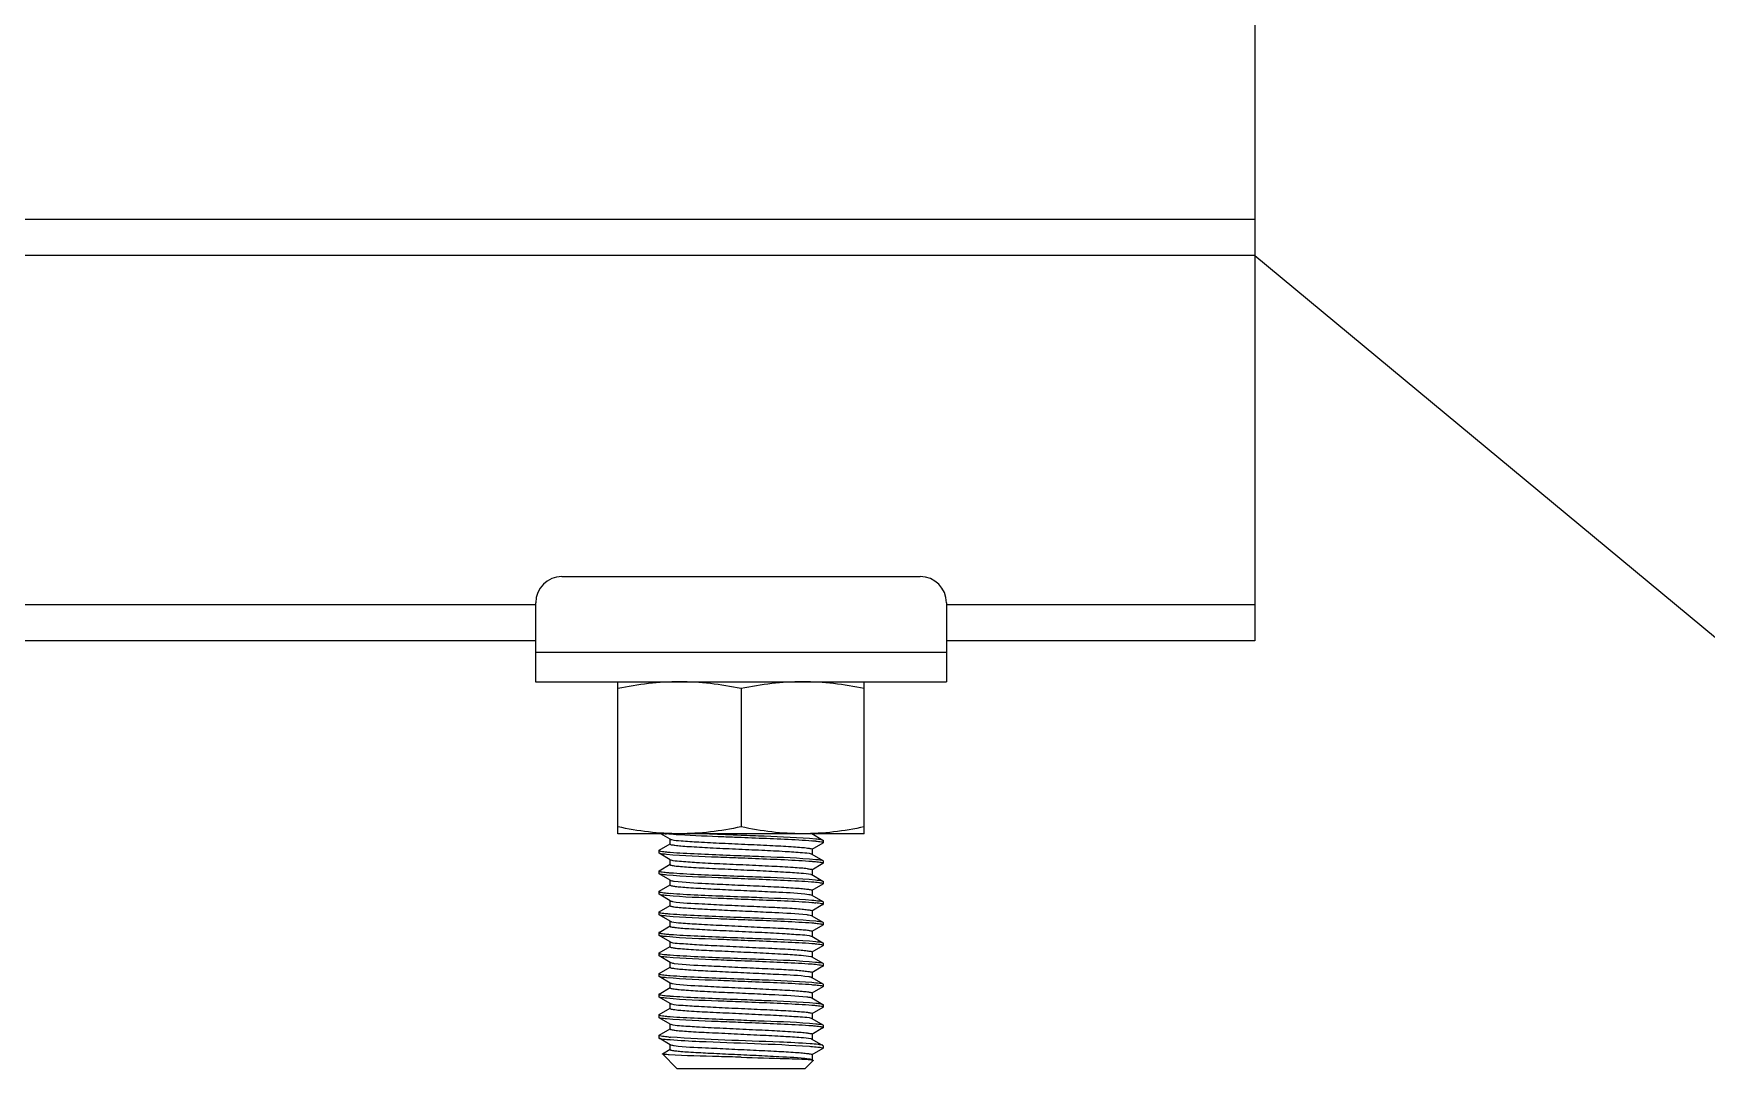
# Model space of a CAD drawing. Extents: x 27938 to 1042331, y -235042 to 1535213.
# Drawn here: x 730386 to 731718, y 751471 to 752295 of the extents above; entities that cross this region are included whole.
import ezdxf

# ---------------------------------------------------------------- set-up
doc = ezdxf.new("R2010")
doc.units = 0
doc.header["$LTSCALE"] = 1000
doc.header["$MEASUREMENT"] = 0
doc.styles.get("Standard").update_dxf_attribs({"font": 'gbenor.shx', "bigfont": 'gbcbig.shx'})
doc.dimstyles.get("Standard").update_dxf_attribs({"dimtxt": 0.18, "dimasz": 0.18, "dimexe": 0.18, "dimexo": 0.0625, "dimgap": 0.09, "dimtad": 0, "dimtih": 1, "dimtoh": 1, "dimdec": 4, "dimzin": 0, "dimdsep": 46, "dimtxsty": 'Standard', "dimcen": 0.09, "dimadec": 0, "dimazin": 0, "dimtfac": 1, "dimtdec": 4, "dimtofl": 0, "dimtmove": 0, "dimatfit": 3, "dimfxl": 1, "dimtolj": 1, "dimtzin": 0, "dimarcsym": 0})

msp = doc.modelspace()

# ---------------------------------------------------------------- linework, layer by layer
at = {"color": 7}
msp.add_line((731358.1, 752454), (731358.1, 751812), dxfattribs=at)
for p, q in [((731358.1, 752147.3), (724601, 752147.3)), ((731358.1, 752118.7), (724601, 752118.7)), ((730806.3, 751863), (731091.7, 751863)), ((730785.4, 751840.6), (725173.4, 751840.6)), ((730785.4, 751842.2), (730785.4, 751779.3)), ((731112.5, 751842.2), (731112.5, 751779.3)), ((731358.1, 751840.6), (731112.5, 751840.6)), ((730785.4, 751812), (725173.4, 751812)), ((731358.1, 751812), (731112.5, 751812)), ((730785.4, 751802.8), (731112.5, 751802.8)), ((730785.4, 751779.3), (731112.5, 751779.3)), ((730850.9, 751658.3), (730850.9, 751779.3)), ((730949, 751773.8), (730949, 751663.8)), ((731047.1, 751658.3), (731047.1, 751779.3)), ((731047.1, 751658.3), (730850.9, 751658.3)), ((730892.6, 751654), (730885.2, 751658.3)), ((730892.4, 751650.1), (730892.4, 751654.2)), ((731005.4, 751658.5), (731014.2, 751653.3)), ((731014.2, 751653.3), (731014.4, 751653.2)), ((731014.4, 751653.2), (731014.4, 751651.1)), ((730883.7, 751645.2), (730883.6, 751645)), ((730883.6, 751645), (730883.6, 751642.9)), ((730883.7, 751642.8), (730883.6, 751642.9)), ((730883.7, 751645.2), (730892.6, 751650.3)), ((730892.6, 751637.6), (730883.7, 751642.8)), ((731014.2, 751650.9), (731005.4, 751645.8)), ((731005.4, 751642.1), (731014.2, 751637)), ((731005.5, 751646), (731005.5, 751641.9)), ((731014.2, 751650.9), (731014.4, 751651.1)), ((730883.7, 751628.8), (730883.6, 751628.6)), ((730883.6, 751628.6), (730883.6, 751626.6)), ((730883.7, 751626.4), (730883.6, 751626.6)), ((730883.7, 751628.8), (730892.6, 751634)), ((730892.6, 751621.3), (730883.7, 751626.4)), ((730892.4, 751633.7), (730892.4, 751637.8)), ((730892.6, 751637.6), (730892.9, 751637.5)), ((731014.2, 751634.6), (731005.4, 751629.4)), ((731005.4, 751625.8), (731014.2, 751620.6)), ((731005.5, 751629.7), (731005.5, 751625.6)), ((731014.2, 751637), (731014.4, 751636.8)), ((731014.2, 751634.6), (731014.4, 751634.8)), ((731014.4, 751636.8), (731014.4, 751634.8)), ((730883.7, 751612.5), (730883.6, 751612.3)), ((730883.6, 751612.3), (730883.6, 751610.2)), ((730883.7, 751612.5), (730892.6, 751617.6)), ((730892.4, 751617.4), (730892.4, 751621.5)), ((731005.5, 751619.8), (731005.1, 751619.8)), ((731014.2, 751618.2), (731005.4, 751613.1)), ((731005.5, 751613.3), (731005.5, 751609.2)), ((731014.2, 751620.6), (731014.4, 751620.5)), ((731014.2, 751618.2), (731014.4, 751618.4)), ((731014.4, 751620.5), (731014.4, 751618.4)), ((730883.7, 751610.1), (730883.6, 751610.2)), ((730892.6, 751604.9), (730883.7, 751610.1)), ((730883.7, 751596.1), (730892.6, 751601.2)), ((730892.4, 751601), (730892.4, 751605.1)), ((731005.4, 751609.4), (731014.2, 751604.3)), ((731014.2, 751601.9), (731005.4, 751596.7)), ((731014.2, 751604.3), (731014.4, 751604.1)), ((731014.2, 751601.9), (731014.4, 751602.1)), ((731014.4, 751604.1), (731014.4, 751602.1)), ((730883.7, 751596.1), (730883.6, 751595.9)), ((730883.6, 751595.9), (730883.6, 751593.9)), ((730883.7, 751593.7), (730883.6, 751593.9)), ((730892.6, 751588.6), (730883.7, 751593.7)), ((730892.4, 751584.7), (730892.4, 751588.8)), ((731005.1, 751593.2), (731005.4, 751593.1)), ((731005.4, 751593.1), (731014.2, 751587.9)), ((731014.2, 751585.5), (731005.4, 751580.4)), ((731005.5, 751596.9), (731005.5, 751592.9)), ((731014.2, 751587.9), (731014.4, 751587.7)), ((731014.2, 751585.5), (731014.4, 751585.7)), ((731014.4, 751587.7), (731014.4, 751585.7)), ((730883.7, 751579.7), (730883.6, 751579.6)), ((730883.6, 751579.6), (730883.6, 751577.5)), ((730883.7, 751577.3), (730883.6, 751577.5)), ((730883.7, 751579.7), (730892.6, 751584.9)), ((730892.6, 751572.2), (730883.7, 751577.3)), ((730892.4, 751568.3), (730892.4, 751572.4)), ((730892.6, 751572.2), (730892.9, 751572.1)), ((731005.4, 751576.7), (731014.2, 751571.6)), ((731005.5, 751580.6), (731005.5, 751576.5)), ((730883.7, 751563.4), (730883.6, 751563.2)), ((730883.6, 751563.2), (730883.6, 751561.2)), ((730883.7, 751561), (730883.6, 751561.2)), ((730883.7, 751563.4), (730892.6, 751568.5)), ((730892.6, 751555.9), (730883.7, 751561)), ((731014.2, 751569.2), (731005.4, 751564)), ((731005.4, 751560.4), (731014.2, 751555.2)), ((731005.5, 751564.2), (731005.5, 751560.1)), ((731014.2, 751571.6), (731014.4, 751571.4)), ((731014.2, 751569.2), (731014.4, 751569.3)), ((731014.4, 751571.4), (731014.4, 751569.3)), ((730883.7, 751547), (730883.6, 751546.9)), ((730883.6, 751546.9), (730883.6, 751544.8)), ((730883.7, 751547), (730892.6, 751552.2)), ((730892.4, 751552), (730892.4, 751556.1)), ((731005.5, 751554.4), (731005.1, 751554.4)), ((731014.2, 751552.8), (731005.4, 751547.7)), ((731005.5, 751547.9), (731005.5, 751543.8)), ((731014.2, 751555.2), (731014.4, 751555)), ((731014.2, 751552.8), (731014.4, 751553)), ((731014.4, 751555), (731014.4, 751553)), ((730883.7, 751544.6), (730883.6, 751544.8)), ((730892.6, 751539.5), (730883.7, 751544.6)), ((730883.7, 751530.7), (730892.6, 751535.8)), ((730892.4, 751535.6), (730892.4, 751539.7)), ((731005.4, 751544), (731014.2, 751538.9)), ((731014.2, 751536.5), (731005.4, 751531.3)), ((731014.2, 751538.9), (731014.4, 751538.7)), ((731014.2, 751536.5), (731014.4, 751536.6)), ((731014.4, 751538.7), (731014.4, 751536.6)), ((730883.7, 751530.7), (730883.6, 751530.5)), ((730883.6, 751530.5), (730883.6, 751528.5)), ((730883.7, 751528.3), (730883.6, 751528.5)), ((730892.6, 751523.1), (730883.7, 751528.3)), ((730883.7, 751514.3), (730892.6, 751519.5)), ((730892.4, 751519.3), (730892.4, 751523.3)), ((731005.1, 751527.8), (731005.4, 751527.6)), ((731005.4, 751527.6), (731014.2, 751522.5)), ((731014.2, 751520.1), (731005.4, 751515)), ((731005.5, 751531.5), (731005.5, 751527.4)), ((731014.2, 751522.5), (731014.4, 751522.3)), ((731014.2, 751520.1), (731014.4, 751520.3)), ((731014.4, 751522.3), (731014.4, 751520.3)), ((730883.7, 751514.3), (730883.6, 751514.1)), ((730883.6, 751514.1), (730883.6, 751512.1)), ((730883.7, 751511.9), (730883.6, 751512.1)), ((730892.6, 751506.8), (730883.7, 751511.9)), ((730892.4, 751502.9), (730892.4, 751507)), ((730892.6, 751506.8), (730892.9, 751506.6)), ((731005.4, 751511.3), (731014.2, 751506.1)), ((731005.5, 751515.2), (731005.5, 751511.1)), ((731014.2, 751506.1), (731014.4, 751506)), ((731014.4, 751506), (731014.4, 751503.9)), ((730883.6, 751497.8), (730883.7, 751498)), ((730883.6, 751497.8), (730883.6, 751495.7)), ((730883.6, 751495.7), (730883.7, 751495.6)), ((730883.7, 751498), (730892.6, 751503.1)), ((730892.6, 751490.4), (730883.7, 751495.6)), ((730884.2, 751497.4), (730883.9, 751497.5)), ((731014.2, 751503.7), (731005.4, 751498.6)), ((731005.4, 751494.9), (731014.2, 751489.8)), ((731005.5, 751498.8), (731005.5, 751494.7)), ((731014.2, 751503.7), (731014.4, 751503.9)), ((730886.3, 751483.1), (730892.6, 751486.8)), ((730886.3, 751483), (730886.3, 751483.1)), ((730897.9, 751471.4), (730886.3, 751483)), ((730892.4, 751486.5), (730892.4, 751490.6)), ((731014.2, 751487.4), (731005.4, 751482.3)), ((731005.5, 751482.5), (731005.5, 751478.4)), ((731014.4, 751489.6), (731014.2, 751489.8)), ((731014.2, 751487.4), (731014.4, 751487.6)), ((731014.4, 751489.6), (731014.4, 751487.6)), ((730897.9, 751471.4), (731000.1, 751471.4)), ((731000.1, 751471.4), (731006.5, 751477.8)), ((731004.9, 751478.3), (731005.7, 751478.1)), ((731006.4, 751478), (731006.5, 751477.8))]:
    msp.add_line(p, q)
for centre, radius, start, end in [((730806.3, 751842.2), 20.8, 90, 180), ((731091.7, 751842.2), 20.8, 0, 90), ((730900.8, 751776.2), 118.5, 264.0812, 264.633), ((731248.9, 759310.3), 7658.9, 267.56828, 267.75562), ((730991.4, 751472.3), 180.8, 84.5776, 85.5479), ((730907, 751829), 186, 264.6627, 265.5428), ((730906.8, 751810.2), 183.5, 264.6243, 265.5438), ((730894.2, 751641.1), 3.78, 250.9561, 252.0907), ((731002.4, 751617.5), 8.78, 75.6696, 76.5396), ((730991.1, 751451.6), 185.1, 84.6498, 85.5433), ((730907.3, 751800.3), 190, 264.7268, 265.5405), ((730991.5, 751424.5), 179.4, 84.5514, 85.5534), ((730906.9, 751779.5), 185.5, 264.6569, 265.5429), ((730991.4, 751406.9), 180.8, 84.5776, 85.5479), ((730907, 751763.6), 186, 264.6627, 265.5428), ((730894.2, 751575.6), 3.78, 250.9561, 252.0907), ((730906.8, 751744.8), 183.5, 264.6243, 265.5438), ((731002.4, 751552.1), 8.78, 75.6696, 76.5396), ((730991.1, 751386.2), 185.1, 84.6498, 85.5433), ((730907.3, 751734.9), 190, 264.7268, 265.5405), ((730991.5, 751359.1), 179.4, 84.5514, 85.5534), ((730906.9, 751714.1), 185.5, 264.6569, 265.5429), ((730991.4, 751341.4), 180.8, 84.5776, 85.5479), ((730907, 751698.2), 186, 264.6627, 265.5428), ((730894.2, 751510.2), 3.78, 250.9561, 252.0907), ((730991.1, 751320.8), 185.1, 84.6498, 85.5433), ((730910, 751716.9), 223.2, 265.186, 265.5314), ((730910.5, 751724.5), 228.8, 265.24, 265.547), ((731002.4, 751486.7), 8.78, 75.6696, 76.5396)]:
    msp.add_arc(centre, radius, start, end)
for points, knots in [([(730899.9, 751779.3), (730891.7, 751779.3), (730875.2, 751778.3), (730858.9, 751775.5), (730850.9, 751773.8)], [0, 0, 0, 0, 0.499234, 1, 1, 1, 1]), ([(730949, 751773.8), (730940.9, 751775.5), (730924.6, 751778.3), (730908.1, 751779.3), (730899.9, 751779.3)], [0, 0, 0, 0, 0.500766, 1, 1, 1, 1]), ([(730998, 751779.3), (730989.8, 751779.3), (730973.3, 751778.3), (730957.1, 751775.5), (730949, 751773.8)], [0, 0, 0, 0, 0.499234, 1, 1, 1, 1]), ([(731047.1, 751773.8), (731039, 751775.5), (731022.8, 751778.3), (731006.3, 751779.3), (730998, 751779.3)], [0, 0, 0, 0, 0.500766, 1, 1, 1, 1]), ([(730899.9, 751658.3), (730891.7, 751658.3), (730875.2, 751659.3), (730858.9, 751662.1), (730850.9, 751663.8)], [0, 0, 0, 0, 0.499234, 1, 1, 1, 1]), ([(730899.7, 751657.4), (730898.8, 751657.5), (730895.4, 751657.7), (730892.1, 751657.9), (730889.7, 751658.2)], [0, 0, 0, 0, 0.289844, 1, 1, 1, 1]), ([(730892.6, 751654), (730892.7, 751653.9), (730893, 751653.8), (730893.3, 751653.7), (730893.5, 751653.7)], [0, 0, 0, 0, 0.406881, 1, 1, 1, 1]), ([(730893.5, 751653.7), (730896, 751653.1), (730903.3, 751652.6), (730916.7, 751651.6), (730934.5, 751650.8), (730954.2, 751649.9), (730973.2, 751649), (730987.5, 751648.2), (730996.5, 751647.5), (731001.4, 751647.1), (731003.7, 751646.6), (731005.5, 751646.4), (731005.5, 751646)], [0, 0, 0, 0, 0.068576, 0.194029, 0.359725, 0.543506, 0.720761, 0.867753, 0.923531, 0.964877, 0.99049, 1, 1, 1, 1]), ([(730949, 751655.2), (730944.4, 751655.4), (730928, 751656.1), (730911.5, 751656.7), (730899.7, 751657.4)], [0, 0, 0, 0, 0.280726, 1, 1, 1, 1]), ([(730949, 751663.8), (730940.9, 751662.1), (730924.6, 751659.3), (730908.1, 751658.3), (730899.9, 751658.3)], [0, 0, 0, 0, 0.500766, 1, 1, 1, 1]), ([(730998, 751658.3), (730989.8, 751658.3), (730973.3, 751659.3), (730957.1, 751662.1), (730949, 751663.8)], [0, 0, 0, 0, 0.499234, 1, 1, 1, 1]), ([(730949, 751657.3), (730955.1, 751657), (730975, 751656.2), (730994.9, 751655.6), (731008.6, 751654.3)], [0, 0, 0, 0, 0.309919, 1, 1, 1, 1]), ([(731005.4, 751652.5), (731002, 751652.8), (730983.2, 751653.9), (730964.3, 751654.6), (730949, 751655.2)], [0, 0, 0, 0, 0.184493, 1, 1, 1, 1]), ([(731047.1, 751663.8), (731039, 751662.1), (731022.8, 751659.3), (731006.3, 751658.3), (730998, 751658.3)], [0, 0, 0, 0, 0.500766, 1, 1, 1, 1]), ([(731013.7, 751651.5), (731013.5, 751651.6), (731011.7, 751651.9), (731010, 751652.1), (731008.5, 751652.2)], [0, 0, 0, 0, 0.160696, 1, 1, 1, 1]), ([(731008.6, 751654.3), (731009.3, 751654.2), (731011.2, 751653.9), (731013.2, 751653.9), (731014.2, 751653.3)], [0, 0, 0, 0, 0.378482, 1, 1, 1, 1]), ([(730883.6, 751645), (730883.6, 751644.9), (730883.9, 751644.7), (730884.1, 751644.6), (730884.3, 751644.6)], [0, 0, 0, 0, 0.314295, 1, 1, 1, 1]), ([(730889.6, 751641.8), (730888.8, 751641.9), (730886.9, 751642.2), (730884.8, 751642.1), (730883.7, 751642.8)], [0, 0, 0, 0, 0.379133, 1, 1, 1, 1]), ([(730884.3, 751644.6), (730884.6, 751644.5), (730886.4, 751644.2), (730888.2, 751644), (730889.7, 751643.9)], [0, 0, 0, 0, 0.163341, 1, 1, 1, 1]), ([(730949, 751638.9), (730942.9, 751639.1), (730923.1, 751639.9), (730903.2, 751640.5), (730889.6, 751641.8)], [0, 0, 0, 0, 0.309073, 1, 1, 1, 1]), ([(730892.4, 751650.1), (730892.4, 751649.7), (730894.3, 751649.5), (730896.7, 751649), (730901.7, 751648.6), (730910.9, 751647.9), (730925.5, 751647.1), (730944.8, 751646.2), (730964.7, 751645.3), (730982.5, 751644.5), (730995.6, 751643.4), (731002.6, 751643), (731004.9, 751642.3)], [0, 0, 0, 0, 0.009703, 0.035887, 0.07813, 0.135078, 0.284815, 0.464601, 0.649729, 0.81476, 0.937049, 1, 1, 1, 1]), ([(730892.5, 751643.6), (730896, 751643.3), (730914.8, 751642.2), (730933.6, 751641.5), (730949, 751640.9)], [0, 0, 0, 0, 0.184553, 1, 1, 1, 1]), ([(730949, 751640.9), (730955.1, 751640.7), (730975, 751639.8), (730994.8, 751639.2), (731008.5, 751637.9)], [0, 0, 0, 0, 0.309586, 1, 1, 1, 1]), ([(731005.4, 751636.1), (731002, 751636.4), (730983.2, 751637.6), (730964.3, 751638.2), (730949, 751638.9)], [0, 0, 0, 0, 0.184541, 1, 1, 1, 1]), ([(731004.9, 751642.3), (731005, 751642.3), (731005.1, 751642.2), (731005.3, 751642.2), (731005.4, 751642.1)], [0, 0, 0, 0, 0.569522, 1, 1, 1, 1]), ([(731014.4, 751651.1), (731014.4, 751651.2), (731014.1, 751651.4), (731013.9, 751651.4), (731013.7, 751651.5)], [0, 0, 0, 0, 0.318595, 1, 1, 1, 1]), ([(730883.6, 751628.6), (730883.6, 751628.6), (730883.8, 751628.4), (730884, 751628.3), (730884.2, 751628.3)], [0, 0, 0, 0, 0.319254, 1, 1, 1, 1]), ([(730889.9, 751625.4), (730889.1, 751625.5), (730887, 751625.8), (730884.8, 751625.8), (730883.7, 751626.4)], [0, 0, 0, 0, 0.380051, 1, 1, 1, 1]), ([(730884.2, 751628.3), (730884.5, 751628.2), (730886.3, 751627.8), (730888.1, 751627.7), (730889.6, 751627.5)], [0, 0, 0, 0, 0.159053, 1, 1, 1, 1]), ([(730949, 751622.5), (730942.9, 751622.7), (730923.2, 751623.6), (730903.5, 751624.2), (730889.9, 751625.4)], [0, 0, 0, 0, 0.307895, 1, 1, 1, 1]), ([(730892.4, 751633.7), (730892.4, 751633.4), (730894.3, 751633.2), (730896.6, 751632.6), (730901.5, 751632.3), (730910.4, 751631.5), (730924.8, 751630.8), (730943.8, 751629.9), (730963.5, 751629), (730981.3, 751628.1), (730994.7, 751627.2), (731002, 751626.7), (731004.5, 751626.1)], [0, 0, 0, 0, 0.009517, 0.035128, 0.076492, 0.132277, 0.279305, 0.456588, 0.640385, 0.806077, 0.931494, 1, 1, 1, 1]), ([(730892.5, 751627.3), (730896, 751627), (730914.8, 751625.8), (730933.6, 751625.2), (730949, 751624.5)], [0, 0, 0, 0, 0.184509, 1, 1, 1, 1]), ([(730893, 751637.5), (730895.2, 751636.8), (730902.1, 751636.4), (730915.1, 751635.3), (730932.9, 751634.5), (730952.8, 751633.6), (730972.2, 751632.7), (730987, 751631.9), (730996.2, 751631.2), (731001.2, 751630.8), (731003.6, 751630.2), (731005.5, 751630), (731005.5, 751629.7)], [0, 0, 0, 0, 0.061098, 0.182334, 0.347135, 0.532706, 0.713328, 0.863975, 0.921317, 0.963856, 0.990226, 1, 1, 1, 1]), ([(731004.6, 751626), (731004.8, 751626), (731005, 751625.9), (731005.3, 751625.8), (731005.4, 751625.8)], [0, 0, 0, 0, 0.585672, 1, 1, 1, 1]), ([(731013.7, 751635.2), (731013.4, 751635.2), (731011.6, 751635.6), (731009.8, 751635.8), (731008.3, 751635.9)], [0, 0, 0, 0, 0.16229, 1, 1, 1, 1]), ([(731008.5, 751637.9), (731009.2, 751637.9), (731011.1, 751637.6), (731013.2, 751637.6), (731014.2, 751637)], [0, 0, 0, 0, 0.378727, 1, 1, 1, 1]), ([(731014.4, 751634.8), (731014.4, 751634.9), (731014.1, 751635), (731013.9, 751635.1), (731013.7, 751635.2)], [0, 0, 0, 0, 0.315177, 1, 1, 1, 1]), ([(730883.6, 751612.3), (730883.6, 751612.2), (730883.9, 751612), (730884.1, 751611.9), (730884.3, 751611.9)], [0, 0, 0, 0, 0.312916, 1, 1, 1, 1]), ([(730884.3, 751611.9), (730884.6, 751611.8), (730886.5, 751611.4), (730888.3, 751611.3), (730889.9, 751611.1)], [0, 0, 0, 0, 0.163149, 1, 1, 1, 1]), ([(730892.4, 751617.4), (730892.4, 751617.4), (730892.4, 751617.3), (730892.4, 751617.3), (730892.5, 751617.3)], [0, 0, 0, 0, 0.463467, 1, 1, 1, 1]), ([(730892.5, 751617.3), (730892.7, 751617), (730894.3, 751616.8), (730897.1, 751616.2), (730901.6, 751615.9), (730910.3, 751615.2), (730923.7, 751614.5), (730941.6, 751613.6), (730960.5, 751612.8), (730981, 751611.7), (730995, 751611.2), (731002.8, 751610)], [0, 0, 0, 0, 0.011937, 0.038615, 0.07957, 0.133598, 0.274096, 0.443272, 0.620779, 0.785256, 1, 1, 1, 1]), ([(730892.6, 751621.3), (730892.7, 751621.2), (730893.8, 751620.8), (730894.9, 751620.7), (730895.8, 751620.6)], [0, 0, 0, 0, 0.140461, 1, 1, 1, 1]), ([(730895.8, 751620.6), (730904.1, 751619.5), (730918.6, 751618.9), (730939.5, 751617.8), (730958.4, 751617), (730976.1, 751616.1), (730989.3, 751615.4), (730997.4, 751614.7), (731001.8, 751614.3), (731003.9, 751613.9), (731005.5, 751613.6), (731005.5, 751613.3)], [0, 0, 0, 0, 0.226556, 0.394464, 0.573122, 0.741029, 0.877994, 0.929534, 0.967621, 0.99116, 1, 1, 1, 1]), ([(730949, 751624.5), (730955.1, 751624.3), (730974.9, 751623.5), (730994.7, 751622.9), (731008.3, 751621.6)], [0, 0, 0, 0, 0.308784, 1, 1, 1, 1]), ([(731005.1, 751619.8), (731001.6, 751620.1), (730982.9, 751621.2), (730964.2, 751621.9), (730949, 751622.5)], [0, 0, 0, 0, 0.186017, 1, 1, 1, 1]), ([(731012.1, 751619.1), (731011.7, 751619.2), (731009.5, 751619.5), (731007.3, 751619.6), (731005.5, 751619.8)], [0, 0, 0, 0, 0.190958, 1, 1, 1, 1]), ([(731008.3, 751621.6), (731009.1, 751621.5), (731011, 751621.2), (731013.2, 751621.3), (731014.2, 751620.6)], [0, 0, 0, 0, 0.379378, 1, 1, 1, 1]), ([(731014.4, 751618.4), (731014.4, 751618.5), (731013.6, 751619), (731012.9, 751619), (731012.1, 751619.1)], [0, 0, 0, 0, 0.092798, 1, 1, 1, 1]), ([(730889.7, 751609.1), (730888.9, 751609.2), (730886.9, 751609.4), (730884.8, 751609.4), (730883.7, 751610.1)], [0, 0, 0, 0, 0.379419, 1, 1, 1, 1]), ([(730949, 751606.1), (730942.9, 751606.4), (730923.1, 751607.2), (730903.3, 751607.8), (730889.7, 751609.1)], [0, 0, 0, 0, 0.308711, 1, 1, 1, 1]), ([(730892.4, 751601), (730892.4, 751600.7), (730894, 751600.5), (730896.1, 751600), (730900.3, 751599.6), (730908.3, 751599), (730921.1, 751598.3), (730938.5, 751597.4), (730957.1, 751596.6), (730978.2, 751595.5), (730992.9, 751594.9), (731001.3, 751593.9)], [0, 0, 0, 0, 0.008683, 0.031763, 0.069103, 0.119686, 0.254361, 0.420111, 0.597552, 0.765912, 1, 1, 1, 1]), ([(730892.5, 751610.9), (730896, 751610.6), (730914.8, 751609.5), (730933.6, 751608.8), (730949, 751608.2)], [0, 0, 0, 0, 0.184619, 1, 1, 1, 1]), ([(730892.6, 751604.9), (730892.8, 751604.8), (730893.4, 751604.6), (730894.1, 751604.5), (730894.5, 751604.4)], [0, 0, 0, 0, 0.374139, 1, 1, 1, 1]), ([(730894.5, 751604.4), (730902.2, 751603.1), (730916.3, 751602.7), (730937, 751601.5), (730956.3, 751600.7), (730974.7, 751599.8), (730988.4, 751599.1), (730997, 751598.4), (731001.6, 751598), (731003.8, 751597.5), (731005.5, 751597.3), (731005.5, 751596.9)], [0, 0, 0, 0, 0.210773, 0.377666, 0.558838, 0.731273, 0.873076, 0.926648, 0.966309, 0.990838, 1, 1, 1, 1]), ([(730949, 751608.2), (730954.6, 751608), (730973.4, 751607.2), (730992.2, 751606.5), (731005.3, 751605.5)], [0, 0, 0, 0, 0.297814, 1, 1, 1, 1]), ([(731005.4, 751603.4), (731002, 751603.7), (730983.2, 751604.8), (730964.3, 751605.5), (730949, 751606.1)], [0, 0, 0, 0, 0.184504, 1, 1, 1, 1]), ([(731002.8, 751610), (731003.2, 751610), (731004, 751609.8), (731004.9, 751609.7), (731005.4, 751609.4)], [0, 0, 0, 0, 0.353551, 1, 1, 1, 1]), ([(731005.3, 751605.5), (731007.4, 751605.3), (731010.3, 751604.9), (731013.4, 751604.8), (731014.2, 751604.3)], [0, 0, 0, 0, 0.683777, 1, 1, 1, 1]), ([(731013.7, 751602.4), (731013.5, 751602.5), (731011.8, 751602.9), (731010, 751603), (731008.6, 751603.2)], [0, 0, 0, 0, 0.160861, 1, 1, 1, 1]), ([(731014.4, 751602.1), (731014.4, 751602.1), (731014.1, 751602.3), (731013.9, 751602.4), (731013.7, 751602.4)], [0, 0, 0, 0, 0.319044, 1, 1, 1, 1]), ([(730883.6, 751595.9), (730883.6, 751595.8), (730883.8, 751595.7), (730884.1, 751595.6), (730884.2, 751595.5)], [0, 0, 0, 0, 0.318137, 1, 1, 1, 1]), ([(730889.7, 751592.7), (730888.9, 751592.8), (730887, 751593.1), (730884.8, 751593.1), (730883.7, 751593.7)], [0, 0, 0, 0, 0.379512, 1, 1, 1, 1]), ([(730884.2, 751595.5), (730884.5, 751595.5), (730886.3, 751595.1), (730888.1, 751594.9), (730889.7, 751594.8)], [0, 0, 0, 0, 0.159502, 1, 1, 1, 1]), ([(730949, 751589.8), (730942.9, 751590), (730923.1, 751590.9), (730903.3, 751591.5), (730889.7, 751592.7)], [0, 0, 0, 0, 0.308641, 1, 1, 1, 1]), ([(730892.5, 751594.5), (730896, 751594.3), (730914.8, 751593.1), (730933.6, 751592.4), (730949, 751591.8)], [0, 0, 0, 0, 0.184538, 1, 1, 1, 1]), ([(730892.6, 751588.6), (730892.7, 751588.5), (730893, 751588.4), (730893.3, 751588.3), (730893.5, 751588.3)], [0, 0, 0, 0, 0.406881, 1, 1, 1, 1]), ([(730893.5, 751588.3), (730896, 751587.7), (730903.3, 751587.2), (730916.7, 751586.2), (730934.5, 751585.4), (730954.2, 751584.4), (730973.2, 751583.5), (730987.5, 751582.8), (730996.5, 751582.1), (731001.4, 751581.7), (731003.7, 751581.2), (731005.5, 751580.9), (731005.5, 751580.6)], [0, 0, 0, 0, 0.068576, 0.194029, 0.359725, 0.543506, 0.720761, 0.867753, 0.923531, 0.964877, 0.99049, 1, 1, 1, 1]), ([(730949, 751591.8), (730955.1, 751591.6), (730975, 751590.7), (730994.9, 751590.2), (731008.6, 751588.9)], [0, 0, 0, 0, 0.309919, 1, 1, 1, 1]), ([(731005.4, 751587.1), (731002, 751587.4), (730983.2, 751588.5), (730964.3, 751589.2), (730949, 751589.8)], [0, 0, 0, 0, 0.184493, 1, 1, 1, 1]), ([(731001.3, 751593.9), (731001.8, 751593.8), (731003, 751593.6), (731004.3, 751593.5), (731005.1, 751593.2)], [0, 0, 0, 0, 0.341642, 1, 1, 1, 1]), ([(731013.7, 751586.1), (731013.5, 751586.1), (731011.7, 751586.5), (731010, 751586.7), (731008.5, 751586.8)], [0, 0, 0, 0, 0.160696, 1, 1, 1, 1]), ([(731008.6, 751588.9), (731009.3, 751588.8), (731011.2, 751588.5), (731013.2, 751588.5), (731014.2, 751587.9)], [0, 0, 0, 0, 0.378482, 1, 1, 1, 1]), ([(731014.4, 751585.7), (731014.4, 751585.8), (731014.1, 751586), (731013.9, 751586), (731013.7, 751586.1)], [0, 0, 0, 0, 0.318595, 1, 1, 1, 1]), ([(730883.6, 751579.6), (730883.6, 751579.5), (730883.9, 751579.3), (730884.1, 751579.2), (730884.3, 751579.2)], [0, 0, 0, 0, 0.314295, 1, 1, 1, 1]), ([(730889.6, 751576.4), (730888.8, 751576.5), (730886.9, 751576.7), (730884.8, 751576.7), (730883.7, 751577.3)], [0, 0, 0, 0, 0.379133, 1, 1, 1, 1]), ([(730884.3, 751579.2), (730884.6, 751579.1), (730886.4, 751578.7), (730888.2, 751578.6), (730889.7, 751578.4)], [0, 0, 0, 0, 0.163341, 1, 1, 1, 1]), ([(730949, 751573.4), (730942.9, 751573.7), (730923.1, 751574.5), (730903.2, 751575.1), (730889.6, 751576.4)], [0, 0, 0, 0, 0.309073, 1, 1, 1, 1]), ([(730892.4, 751584.7), (730892.4, 751584.3), (730894.3, 751584.1), (730896.7, 751583.6), (730901.7, 751583.2), (730910.9, 751582.5), (730925.5, 751581.7), (730944.8, 751580.8), (730964.7, 751579.9), (730982.5, 751579), (730995.6, 751578), (731002.6, 751577.6), (731004.9, 751576.9)], [0, 0, 0, 0, 0.009703, 0.035887, 0.07813, 0.135078, 0.284815, 0.464601, 0.649729, 0.81476, 0.937049, 1, 1, 1, 1]), ([(730892.5, 751578.2), (730896, 751577.9), (730914.8, 751576.8), (730933.6, 751576.1), (730949, 751575.5)], [0, 0, 0, 0, 0.184553, 1, 1, 1, 1]), ([(730893, 751572), (730895.2, 751571.3), (730902.1, 751571), (730915.1, 751569.9), (730932.9, 751569.1), (730952.8, 751568.1), (730972.2, 751567.2), (730987, 751566.5), (730996.2, 751565.7), (731001.2, 751565.4), (731003.6, 751564.8), (731005.5, 751564.6), (731005.5, 751564.2)], [0, 0, 0, 0, 0.061098, 0.182334, 0.347135, 0.532706, 0.713328, 0.863975, 0.921317, 0.963856, 0.990226, 1, 1, 1, 1]), ([(730949, 751575.5), (730955.1, 751575.2), (730975, 751574.4), (730994.8, 751573.8), (731008.5, 751572.5)], [0, 0, 0, 0, 0.309586, 1, 1, 1, 1]), ([(731005.4, 751570.7), (731002, 751571), (730983.2, 751572.1), (730964.3, 751572.8), (730949, 751573.4)], [0, 0, 0, 0, 0.184541, 1, 1, 1, 1]), ([(731004.9, 751576.9), (731005, 751576.9), (731005.1, 751576.8), (731005.3, 751576.7), (731005.4, 751576.7)], [0, 0, 0, 0, 0.569522, 1, 1, 1, 1]), ([(731008.5, 751572.5), (731009.2, 751572.4), (731011.1, 751572.2), (731013.2, 751572.2), (731014.2, 751571.6)], [0, 0, 0, 0, 0.378727, 1, 1, 1, 1]), ([(730883.6, 751563.2), (730883.6, 751563.1), (730883.8, 751563), (730884, 751562.9), (730884.2, 751562.8)], [0, 0, 0, 0, 0.319254, 1, 1, 1, 1]), ([(730889.9, 751560), (730889.1, 751560.1), (730887, 751560.4), (730884.8, 751560.3), (730883.7, 751561)], [0, 0, 0, 0, 0.380051, 1, 1, 1, 1]), ([(730884.2, 751562.8), (730884.5, 751562.8), (730886.3, 751562.4), (730888.1, 751562.2), (730889.6, 751562.1)], [0, 0, 0, 0, 0.159053, 1, 1, 1, 1]), ([(730949, 751557.1), (730942.9, 751557.3), (730923.2, 751558.2), (730903.5, 751558.8), (730889.9, 751560)], [0, 0, 0, 0, 0.307895, 1, 1, 1, 1]), ([(730892.4, 751568.3), (730892.4, 751568), (730894.3, 751567.7), (730896.6, 751567.2), (730901.5, 751566.8), (730910.4, 751566.1), (730924.8, 751565.4), (730943.8, 751564.5), (730963.5, 751563.6), (730981.3, 751562.7), (730994.7, 751561.8), (731002, 751561.2), (731004.5, 751560.6)], [0, 0, 0, 0, 0.009517, 0.035128, 0.076492, 0.132277, 0.279305, 0.456588, 0.640385, 0.806077, 0.931494, 1, 1, 1, 1]), ([(730892.5, 751561.8), (730896, 751561.6), (730914.8, 751560.4), (730933.6, 751559.7), (730949, 751559.1)], [0, 0, 0, 0, 0.184509, 1, 1, 1, 1]), ([(730949, 751559.1), (730955.1, 751558.9), (730974.9, 751558), (730994.7, 751557.5), (731008.3, 751556.2)], [0, 0, 0, 0, 0.308784, 1, 1, 1, 1]), ([(731004.6, 751560.6), (731004.8, 751560.6), (731005, 751560.5), (731005.3, 751560.4), (731005.4, 751560.4)], [0, 0, 0, 0, 0.585672, 1, 1, 1, 1]), ([(731013.7, 751569.7), (731013.4, 751569.8), (731011.6, 751570.2), (731009.8, 751570.3), (731008.3, 751570.5)], [0, 0, 0, 0, 0.16229, 1, 1, 1, 1]), ([(731014.4, 751569.3), (731014.4, 751569.4), (731014.1, 751569.6), (731013.9, 751569.7), (731013.7, 751569.7)], [0, 0, 0, 0, 0.315177, 1, 1, 1, 1]), ([(730883.6, 751546.9), (730883.6, 751546.8), (730883.9, 751546.6), (730884.1, 751546.5), (730884.3, 751546.5)], [0, 0, 0, 0, 0.312916, 1, 1, 1, 1]), ([(730884.3, 751546.5), (730884.6, 751546.4), (730886.5, 751546), (730888.3, 751545.9), (730889.9, 751545.7)], [0, 0, 0, 0, 0.163149, 1, 1, 1, 1]), ([(730892.4, 751552), (730892.4, 751552), (730892.4, 751551.9), (730892.4, 751551.9), (730892.5, 751551.9)], [0, 0, 0, 0, 0.463467, 1, 1, 1, 1]), ([(730892.5, 751551.9), (730892.7, 751551.5), (730894.3, 751551.4), (730897.1, 751550.8), (730901.6, 751550.5), (730910.3, 751549.8), (730923.7, 751549.1), (730941.6, 751548.2), (730960.5, 751547.4), (730981, 751546.3), (730995, 751545.8), (731002.8, 751544.6)], [0, 0, 0, 0, 0.011937, 0.038615, 0.07957, 0.133598, 0.274096, 0.443272, 0.620779, 0.785256, 1, 1, 1, 1]), ([(730892.5, 751545.5), (730896, 751545.2), (730914.8, 751544.1), (730933.6, 751543.4), (730949, 751542.8)], [0, 0, 0, 0, 0.184619, 1, 1, 1, 1]), ([(730892.6, 751555.9), (730892.7, 751555.8), (730893.8, 751555.4), (730894.9, 751555.3), (730895.8, 751555.1)], [0, 0, 0, 0, 0.140461, 1, 1, 1, 1]), ([(730895.8, 751555.1), (730904.1, 751554), (730918.6, 751553.5), (730939.5, 751552.4), (730958.4, 751551.5), (730976.1, 751550.7), (730989.3, 751550), (730997.4, 751549.3), (731001.8, 751548.9), (731003.9, 751548.4), (731005.5, 751548.2), (731005.5, 751547.9)], [0, 0, 0, 0, 0.226556, 0.394464, 0.573122, 0.741029, 0.877994, 0.929534, 0.967621, 0.99116, 1, 1, 1, 1]), ([(731005.1, 751554.4), (731001.6, 751554.7), (730982.9, 751555.8), (730964.2, 751556.5), (730949, 751557.1)], [0, 0, 0, 0, 0.186017, 1, 1, 1, 1]), ([(731012.1, 751553.7), (731011.7, 751553.7), (731009.5, 751554), (731007.3, 751554.2), (731005.5, 751554.4)], [0, 0, 0, 0, 0.190958, 1, 1, 1, 1]), ([(731008.3, 751556.2), (731009.1, 751556.1), (731011, 751555.8), (731013.2, 751555.8), (731014.2, 751555.2)], [0, 0, 0, 0, 0.379378, 1, 1, 1, 1]), ([(731014.4, 751553), (731014.4, 751553.1), (731013.6, 751553.6), (731012.9, 751553.6), (731012.1, 751553.7)], [0, 0, 0, 0, 0.092798, 1, 1, 1, 1]), ([(730889.7, 751543.7), (730888.9, 751543.8), (730886.9, 751544), (730884.8, 751544), (730883.7, 751544.6)], [0, 0, 0, 0, 0.379419, 1, 1, 1, 1]), ([(730949, 751540.7), (730942.9, 751541), (730923.1, 751541.8), (730903.3, 751542.4), (730889.7, 751543.7)], [0, 0, 0, 0, 0.308711, 1, 1, 1, 1]), ([(730892.4, 751535.6), (730892.4, 751535.3), (730894, 751535.1), (730896.1, 751534.6), (730900.3, 751534.2), (730908.3, 751533.6), (730921.1, 751532.8), (730938.5, 751532), (730957.1, 751531.2), (730978.2, 751530.1), (730992.9, 751529.5), (731001.3, 751528.4)], [0, 0, 0, 0, 0.008683, 0.031763, 0.069103, 0.119686, 0.254361, 0.420111, 0.597552, 0.765912, 1, 1, 1, 1]), ([(730892.6, 751539.5), (730892.8, 751539.4), (730893.4, 751539.2), (730894.1, 751539.1), (730894.5, 751539)], [0, 0, 0, 0, 0.374139, 1, 1, 1, 1]), ([(730894.5, 751539), (730902.2, 751537.7), (730916.3, 751537.3), (730937, 751536.1), (730956.3, 751535.3), (730974.7, 751534.4), (730988.4, 751533.7), (730997, 751533), (731001.6, 751532.6), (731003.8, 751532.1), (731005.5, 751531.9), (731005.5, 751531.5)], [0, 0, 0, 0, 0.210773, 0.377666, 0.558838, 0.731273, 0.873076, 0.926648, 0.966309, 0.990838, 1, 1, 1, 1]), ([(730949, 751542.8), (730954.6, 751542.5), (730973.4, 751541.8), (730992.2, 751541.1), (731005.3, 751540.1)], [0, 0, 0, 0, 0.297814, 1, 1, 1, 1]), ([(731005.4, 751538), (731002, 751538.3), (730983.2, 751539.4), (730964.3, 751540.1), (730949, 751540.7)], [0, 0, 0, 0, 0.184504, 1, 1, 1, 1]), ([(731002.8, 751544.6), (731003.2, 751544.6), (731004, 751544.4), (731004.9, 751544.3), (731005.4, 751544)], [0, 0, 0, 0, 0.353551, 1, 1, 1, 1]), ([(731005.3, 751540.1), (731007.4, 751539.9), (731010.3, 751539.5), (731013.4, 751539.3), (731014.2, 751538.9)], [0, 0, 0, 0, 0.683777, 1, 1, 1, 1]), ([(731013.7, 751537), (731013.5, 751537.1), (731011.8, 751537.4), (731010, 751537.6), (731008.6, 751537.7)], [0, 0, 0, 0, 0.160861, 1, 1, 1, 1]), ([(731014.4, 751536.6), (731014.4, 751536.7), (731014.1, 751536.9), (731013.9, 751537), (731013.7, 751537)], [0, 0, 0, 0, 0.319044, 1, 1, 1, 1]), ([(730883.6, 751530.5), (730883.6, 751530.4), (730883.8, 751530.2), (730884.1, 751530.2), (730884.2, 751530.1)], [0, 0, 0, 0, 0.318137, 1, 1, 1, 1]), ([(730889.7, 751527.3), (730888.9, 751527.4), (730887, 751527.7), (730884.8, 751527.7), (730883.7, 751528.3)], [0, 0, 0, 0, 0.379512, 1, 1, 1, 1]), ([(730884.2, 751530.1), (730884.5, 751530.1), (730886.3, 751529.7), (730888.1, 751529.5), (730889.7, 751529.4)], [0, 0, 0, 0, 0.159502, 1, 1, 1, 1]), ([(730949, 751524.4), (730942.9, 751524.6), (730923.1, 751525.5), (730903.3, 751526), (730889.7, 751527.3)], [0, 0, 0, 0, 0.308641, 1, 1, 1, 1]), ([(730892.4, 751519.3), (730892.4, 751518.9), (730894.3, 751518.7), (730896.7, 751518.1), (730901.7, 751517.8), (730910.9, 751517), (730925.5, 751516.3), (730944.8, 751515.4), (730964.7, 751514.4), (730982.5, 751513.6), (730995.6, 751512.6), (731002.6, 751512.2), (731004.9, 751511.5)], [0, 0, 0, 0, 0.009703, 0.035887, 0.07813, 0.135078, 0.284815, 0.464601, 0.649729, 0.81476, 0.937049, 1, 1, 1, 1]), ([(730892.5, 751529.1), (730896, 751528.9), (730914.8, 751527.7), (730933.6, 751527), (730949, 751526.4)], [0, 0, 0, 0, 0.184538, 1, 1, 1, 1]), ([(730892.6, 751523.1), (730892.7, 751523.1), (730893, 751523), (730893.3, 751522.9), (730893.5, 751522.8)], [0, 0, 0, 0, 0.406881, 1, 1, 1, 1]), ([(730893.5, 751522.8), (730896, 751522.2), (730903.3, 751521.7), (730916.7, 751520.8), (730934.5, 751519.9), (730954.2, 751519), (730973.2, 751518.1), (730987.5, 751517.4), (730996.5, 751516.7), (731001.4, 751516.3), (731003.7, 751515.8), (731005.5, 751515.5), (731005.5, 751515.2)], [0, 0, 0, 0, 0.068576, 0.194029, 0.359725, 0.543506, 0.720761, 0.867753, 0.923531, 0.964877, 0.99049, 1, 1, 1, 1]), ([(730949, 751526.4), (730955.1, 751526.2), (730975, 751525.3), (730994.9, 751524.7), (731008.6, 751523.4)], [0, 0, 0, 0, 0.309919, 1, 1, 1, 1]), ([(731005.4, 751521.7), (731002, 751521.9), (730983.2, 751523.1), (730964.3, 751523.8), (730949, 751524.4)], [0, 0, 0, 0, 0.184493, 1, 1, 1, 1]), ([(731001.3, 751528.4), (731001.8, 751528.4), (731003, 751528.2), (731004.3, 751528.1), (731005.1, 751527.8)], [0, 0, 0, 0, 0.341642, 1, 1, 1, 1]), ([(731013.7, 751520.7), (731013.5, 751520.7), (731011.7, 751521.1), (731010, 751521.3), (731008.5, 751521.4)], [0, 0, 0, 0, 0.160696, 1, 1, 1, 1]), ([(731008.6, 751523.4), (731009.3, 751523.4), (731011.2, 751523.1), (731013.2, 751523.1), (731014.2, 751522.5)], [0, 0, 0, 0, 0.378482, 1, 1, 1, 1]), ([(731014.4, 751520.3), (731014.4, 751520.4), (731014.1, 751520.5), (731013.9, 751520.6), (731013.7, 751520.7)], [0, 0, 0, 0, 0.318595, 1, 1, 1, 1]), ([(730883.6, 751514.1), (730883.6, 751514.1), (730883.9, 751513.9), (730884.1, 751513.8), (730884.3, 751513.8)], [0, 0, 0, 0, 0.314295, 1, 1, 1, 1]), ([(730889.6, 751511), (730888.8, 751511), (730886.9, 751511.3), (730884.8, 751511.3), (730883.7, 751511.9)], [0, 0, 0, 0, 0.379133, 1, 1, 1, 1]), ([(730884.3, 751513.8), (730884.6, 751513.7), (730886.4, 751513.3), (730888.2, 751513.2), (730889.7, 751513)], [0, 0, 0, 0, 0.163341, 1, 1, 1, 1]), ([(730949, 751508), (730942.9, 751508.3), (730923.1, 751509.1), (730903.2, 751509.7), (730889.6, 751511)], [0, 0, 0, 0, 0.309073, 1, 1, 1, 1]), ([(730892.5, 751512.8), (730896, 751512.5), (730914.8, 751511.4), (730933.6, 751510.7), (730949, 751510.1)], [0, 0, 0, 0, 0.184553, 1, 1, 1, 1]), ([(730893, 751506.6), (730895.2, 751505.9), (730902.1, 751505.5), (730915.1, 751504.5), (730932.9, 751503.7), (730952.8, 751502.7), (730972.2, 751501.8), (730987, 751501), (730996.2, 751500.3), (731001.2, 751499.9), (731003.6, 751499.4), (731005.5, 751499.2), (731005.5, 751498.8)], [0, 0, 0, 0, 0.061098, 0.182334, 0.347135, 0.532706, 0.713328, 0.863975, 0.921317, 0.963856, 0.990226, 1, 1, 1, 1]), ([(730949, 751510.1), (730955.1, 751509.8), (730975, 751509), (730994.8, 751508.4), (731008.5, 751507.1)], [0, 0, 0, 0, 0.309586, 1, 1, 1, 1]), ([(731005.4, 751505.3), (731002, 751505.6), (730983.2, 751506.7), (730964.3, 751507.4), (730949, 751508)], [0, 0, 0, 0, 0.184541, 1, 1, 1, 1]), ([(731004.9, 751511.5), (731005, 751511.5), (731005.1, 751511.4), (731005.3, 751511.3), (731005.4, 751511.3)], [0, 0, 0, 0, 0.569522, 1, 1, 1, 1]), ([(731008.5, 751507.1), (731009.2, 751507), (731011.1, 751506.7), (731013.2, 751506.8), (731014.2, 751506.1)], [0, 0, 0, 0, 0.378727, 1, 1, 1, 1]), ([(730883.9, 751497.5), (730883.8, 751497.6), (730883.7, 751497.6), (730883.6, 751497.7), (730883.6, 751497.8)], [0, 0, 0, 0, 0.649818, 1, 1, 1, 1]), ([(730883.7, 751495.6), (730883.8, 751495.5), (730884.2, 751495.4), (730884.6, 751495.3), (730884.8, 751495.2)], [0, 0, 0, 0, 0.390582, 1, 1, 1, 1]), ([(730891.5, 751496.5), (730890.6, 751496.6), (730888.2, 751496.8), (730885.7, 751497), (730884.2, 751497.4)], [0, 0, 0, 0, 0.350995, 1, 1, 1, 1]), ([(730884.8, 751495.2), (730885.2, 751495.2), (730887.3, 751494.8), (730889.5, 751494.6), (730891.3, 751494.5)], [0, 0, 0, 0, 0.173481, 1, 1, 1, 1]), ([(730892.4, 751502.9), (730892.4, 751502.5), (730894.3, 751502.3), (730896.6, 751501.8), (730901.5, 751501.4), (730910.4, 751500.7), (730924.8, 751500), (730943.8, 751499.1), (730963.5, 751498.1), (730981.3, 751497.3), (730994.7, 751496.3), (731002, 751495.8), (731004.5, 751495.2)], [0, 0, 0, 0, 0.009517, 0.035128, 0.076492, 0.132277, 0.279305, 0.456588, 0.640385, 0.806077, 0.931494, 1, 1, 1, 1]), ([(730892.6, 751494.4), (730900.3, 751493.8), (730937.3, 751491.9), (730974.2, 751491.2), (731003.4, 751489.1)], [0, 0, 0, 0, 0.208808, 1, 1, 1, 1]), ([(731003.9, 751491.1), (730995.8, 751491.7), (730958.7, 751493.5), (730921.6, 751494.1), (730892.7, 751496.4)], [0, 0, 0, 0, 0.218132, 1, 1, 1, 1]), ([(731004.6, 751495.2), (731004.8, 751495.2), (731005, 751495.1), (731005.3, 751495), (731005.4, 751494.9)], [0, 0, 0, 0, 0.585672, 1, 1, 1, 1]), ([(731013.7, 751504.3), (731013.4, 751504.4), (731011.6, 751504.7), (731009.8, 751504.9), (731008.3, 751505.1)], [0, 0, 0, 0, 0.16229, 1, 1, 1, 1]), ([(731014.4, 751503.9), (731014.4, 751504), (731014.1, 751504.2), (731013.9, 751504.3), (731013.7, 751504.3)], [0, 0, 0, 0, 0.315177, 1, 1, 1, 1]), ([(730886.8, 751482.8), (730886.6, 751482.9), (730886.5, 751482.9), (730886.3, 751483), (730886.3, 751483)], [0, 0, 0, 0, 0.644165, 1, 1, 1, 1]), ([(730891.6, 751482.4), (730891.1, 751482.4), (730889.4, 751482.5), (730887.8, 751482.6), (730886.8, 751482.8)], [0, 0, 0, 0, 0.347295, 1, 1, 1, 1]), ([(730949, 751480.4), (730943, 751480.6), (730923.9, 751481.1), (730904.8, 751481.5), (730891.6, 751482.4)], [0, 0, 0, 0, 0.310462, 1, 1, 1, 1]), ([(730892.4, 751486.5), (730892.4, 751486.5), (730892.4, 751486.5), (730892.4, 751486.5), (730892.5, 751486.4)], [0, 0, 0, 0, 0.463467, 1, 1, 1, 1]), ([(730892.5, 751486.4), (730892.7, 751486.1), (730894.3, 751485.9), (730897.1, 751485.4), (730901.6, 751485), (730910.3, 751484.4), (730923.7, 751483.7), (730941.6, 751482.8), (730960.5, 751482), (730981, 751480.8), (730995, 751480.4), (731002.8, 751479.2)], [0, 0, 0, 0, 0.011937, 0.038615, 0.07957, 0.133598, 0.274096, 0.443272, 0.620779, 0.785256, 1, 1, 1, 1]), ([(730892.6, 751490.4), (730892.7, 751490.4), (730893.8, 751490), (730894.9, 751489.9), (730895.8, 751489.7)], [0, 0, 0, 0, 0.140461, 1, 1, 1, 1]), ([(730895.8, 751489.7), (730904.1, 751488.6), (730918.6, 751488.1), (730939.5, 751487), (730958.4, 751486.1), (730976.1, 751485.3), (730989.3, 751484.5), (730997.4, 751483.9), (731001.8, 751483.5), (731003.9, 751483), (731005.5, 751482.8), (731005.5, 751482.5)], [0, 0, 0, 0, 0.226556, 0.394464, 0.573122, 0.741029, 0.877994, 0.929534, 0.967621, 0.99116, 1, 1, 1, 1]), ([(730949, 751480.4), (730960.8, 751480.1), (730979.5, 751479.4), (730998.2, 751479.1), (731004.9, 751478.3)], [0, 0, 0, 0, 0.636179, 1, 1, 1, 1]), ([(731002.8, 751479.2), (731003.2, 751479.1), (731004, 751479), (731004.9, 751478.9), (731005.4, 751478.6)], [0, 0, 0, 0, 0.353551, 1, 1, 1, 1]), ([(731003.4, 751489.1), (731004.2, 751489), (731007, 751488.8), (731009.7, 751488.6), (731011.6, 751488.3)], [0, 0, 0, 0, 0.307232, 1, 1, 1, 1]), ([(731011.8, 751490.3), (731011.3, 751490.4), (731008.7, 751490.7), (731006, 751491), (731003.9, 751491.1)], [0, 0, 0, 0, 0.189241, 1, 1, 1, 1]), ([(731011.6, 751488.3), (731012.3, 751488.2), (731013, 751488.1), (731014.4, 751487.8), (731014.4, 751487.6)], [0, 0, 0, 0, 0.726573, 1, 1, 1, 1]), ([(731014.2, 751489.8), (731014.1, 751489.9), (731013.4, 751490.1), (731012.5, 751490.2), (731011.8, 751490.3)], [0, 0, 0, 0, 0.144741, 1, 1, 1, 1]), ([(731005.7, 751478.1), (731005.9, 751478.1), (731006.1, 751478.1), (731006.4, 751478), (731006.4, 751478)], [0, 0, 0, 0, 0.624047, 1, 1, 1, 1])]:
    msp.add_open_spline(points, degree=3, knots=knots)

# ---------------------------------------------------------------- leaders
msp.add_leader([(731358.1, 752118.7), (731897.2, 751671.6)], dimstyle='Standard', override={"dimgap": 20})

doc.saveas('drawing.dxf')
